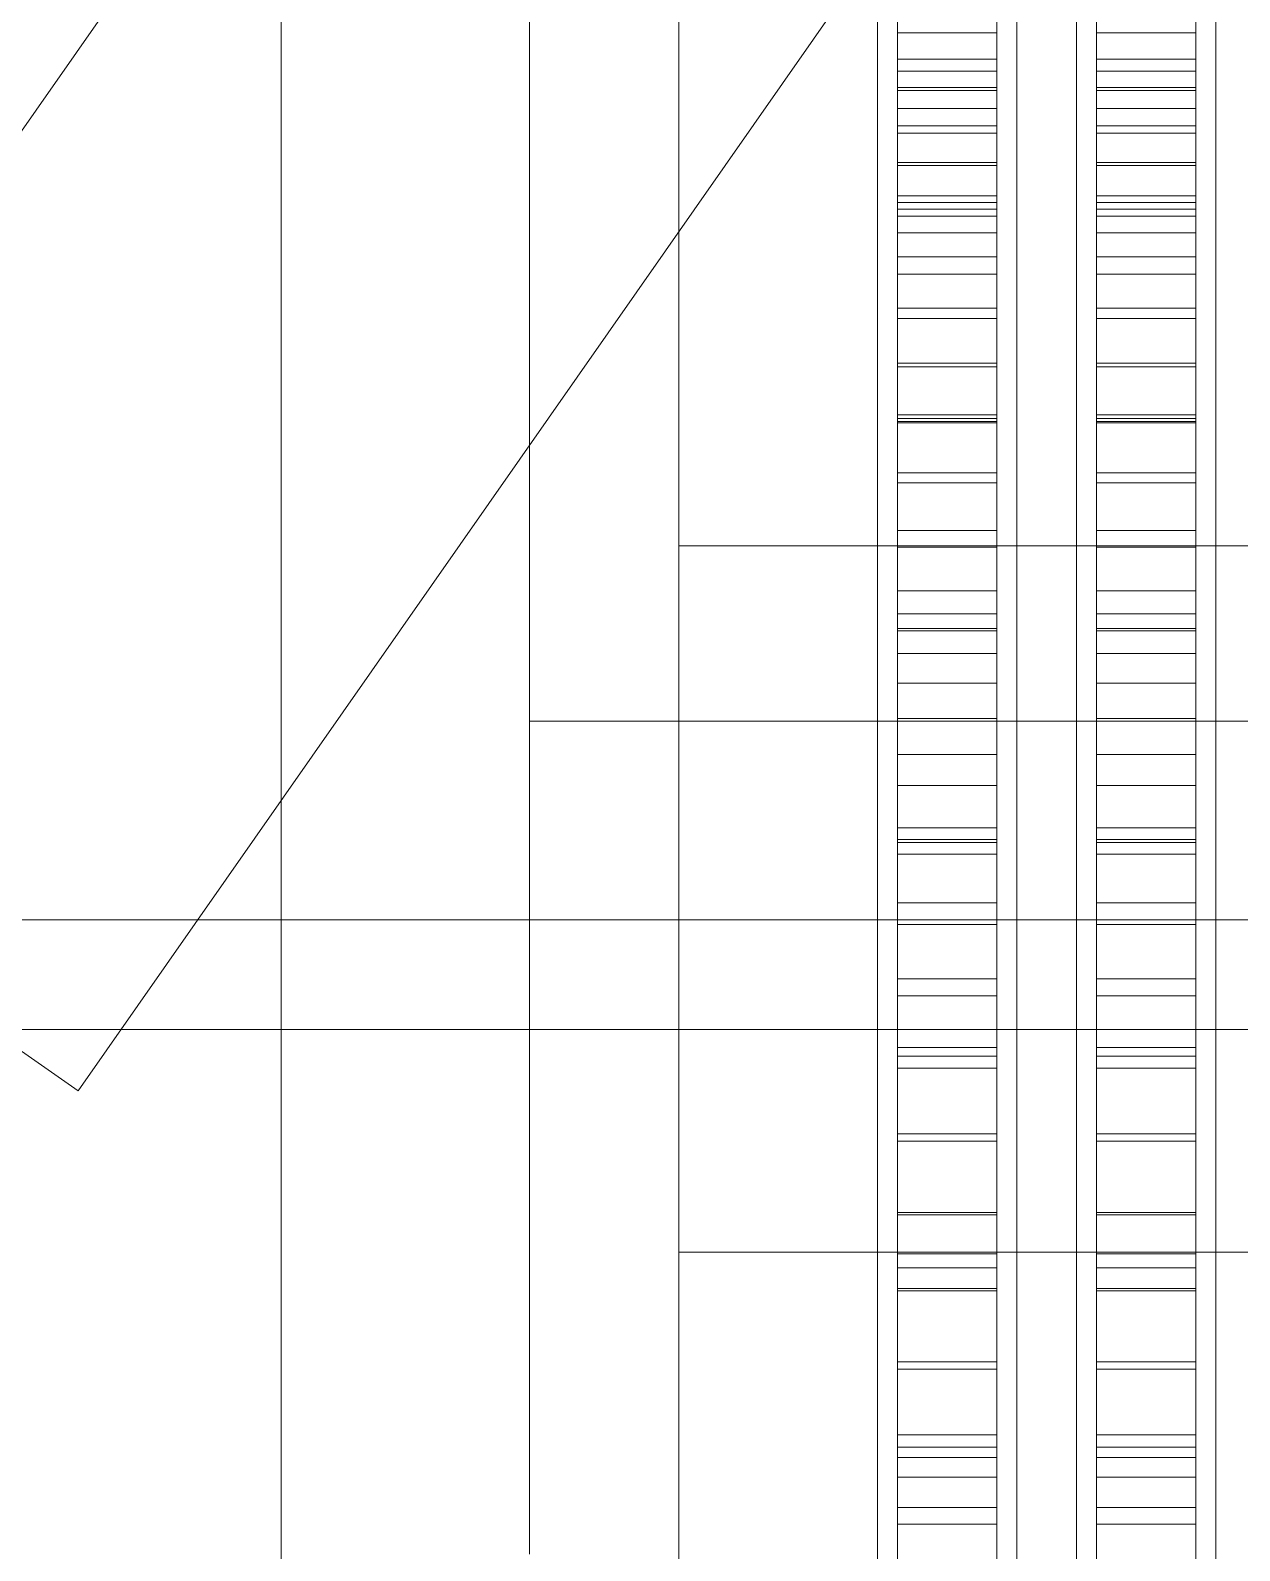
# Model space of a CAD drawing. Header units: millimetres. Extents: x -191664 to 191490, y -197311 to 10263.
# Drawn here: x -1725.2 to -1603.6, y -30413.4 to -30260.5 of the extents above; entities that cross this region are included whole.
import ezdxf

# ---------------------------------------------------------------- set-up
doc = ezdxf.new("R2010")
doc.units = ezdxf.units.MM
for name, color, linetype, lineweight in [('frontal_briquetadora', 7, 'Continuous', 0), ('frontal_secador', 7, 'Continuous', 0), ('frontal_tolva', 7, 'Continuous', 0)]:
    doc.layers.add(name, color=color, linetype=linetype, lineweight=lineweight)

msp = doc.modelspace()

# ---------------------------------------------------------------- linework, layer by layer
at = {"layer": 'frontal_briquetadora', "color": 117, "true_color": 0x376c5b}
for p, q in [((-1638, -30263.45), (-1638, -30031.62)), ((-1628, -30263.45), (-1628, -30031.62)), ((-1618, -30263.45), (-1618, -30031.62)), ((-1608, -30263.45), (-1608, -30031.62)), ((-1638, -30256.78), (-1638, -30277.86)), ((-1628, -30256.78), (-1628, -30277.86)), ((-1618, -30256.78), (-1618, -30277.86)), ((-1608, -30256.78), (-1608, -30277.86)), ((-1638, -30260.77), (-1638, -30258.55)), ((-1638, -30258.67), (-1638, -30279.21)), ((-1628, -30260.77), (-1628, -30258.55)), ((-1628, -30258.67), (-1628, -30279.21)), ((-1618, -30260.77), (-1618, -30258.55)), ((-1618, -30258.67), (-1618, -30279.21)), ((-1608, -30260.77), (-1608, -30258.55)), ((-1608, -30258.67), (-1608, -30279.21)), ((-1638, -30263.45), (-1638, -30260.77)), ((-1638, -30260.77), (-1628, -30260.77)), ((-1628, -30263.45), (-1628, -30260.77)), ((-1618, -30263.45), (-1618, -30260.77)), ((-1618, -30260.77), (-1608, -30260.77)), ((-1608, -30263.45), (-1608, -30260.77)), ((-1638, -30266.58), (-1638, -30263.45)), ((-1638, -30264.65), (-1638, -30263.45)), ((-1638, -30263.45), (-1628, -30263.45)), ((-1628, -30266.58), (-1628, -30263.45)), ((-1628, -30264.65), (-1628, -30263.45)), ((-1618, -30266.58), (-1618, -30263.45)), ((-1618, -30264.65), (-1618, -30263.45)), ((-1618, -30263.45), (-1608, -30263.45)), ((-1608, -30266.58), (-1608, -30263.45)), ((-1608, -30264.65), (-1608, -30263.45)), ((-1638, -30266.29), (-1638, -30264.65)), ((-1638, -30264.65), (-1628, -30264.65)), ((-1628, -30266.29), (-1628, -30264.65)), ((-1618, -30266.29), (-1618, -30264.65)), ((-1618, -30264.65), (-1608, -30264.65)), ((-1608, -30266.29), (-1608, -30264.65)), ((-1638, -30268.38), (-1638, -30266.29)), ((-1638, -30266.29), (-1628, -30266.29)), ((-1638, -30270.14), (-1638, -30266.58)), ((-1638, -30266.58), (-1628, -30266.58)), ((-1628, -30268.38), (-1628, -30266.29)), ((-1628, -30270.14), (-1628, -30266.58)), ((-1618, -30268.38), (-1618, -30266.29)), ((-1618, -30266.29), (-1608, -30266.29)), ((-1618, -30270.14), (-1618, -30266.58)), ((-1618, -30266.58), (-1608, -30266.58)), ((-1608, -30268.38), (-1608, -30266.29)), ((-1608, -30270.14), (-1608, -30266.58)), ((-1638, -30270.89), (-1638, -30268.38)), ((-1638, -30268.38), (-1628, -30268.38)), ((-1628, -30270.89), (-1628, -30268.38)), ((-1618, -30270.89), (-1618, -30268.38)), ((-1618, -30268.38), (-1608, -30268.38)), ((-1608, -30270.89), (-1608, -30268.38)), ((-1638, -30274.13), (-1638, -30270.14)), ((-1638, -30270.14), (-1628, -30270.14)), ((-1628, -30274.13), (-1628, -30270.14)), ((-1618, -30274.13), (-1618, -30270.14)), ((-1618, -30270.14), (-1608, -30270.14)), ((-1608, -30274.13), (-1608, -30270.14)), ((-1638, -30273.82), (-1638, -30270.89)), ((-1638, -30270.89), (-1628, -30270.89)), ((-1628, -30273.82), (-1628, -30270.89)), ((-1618, -30273.82), (-1618, -30270.89)), ((-1618, -30270.89), (-1608, -30270.89)), ((-1608, -30273.82), (-1608, -30270.89)), ((-1638, -30277.17), (-1638, -30273.82)), ((-1638, -30273.82), (-1628, -30273.82)), ((-1638, -30278.53), (-1638, -30274.13)), ((-1638, -30274.13), (-1628, -30274.13)), ((-1628, -30277.17), (-1628, -30273.82)), ((-1628, -30278.53), (-1628, -30274.13)), ((-1618, -30277.17), (-1618, -30273.82)), ((-1618, -30273.82), (-1608, -30273.82)), ((-1618, -30278.53), (-1618, -30274.13)), ((-1618, -30274.13), (-1608, -30274.13)), ((-1608, -30277.17), (-1608, -30273.82)), ((-1608, -30278.53), (-1608, -30274.13)), ((-1638, -30280.91), (-1638, -30277.17)), ((-1638, -30277.17), (-1628, -30277.17)), ((-1638, -30277.86), (-1638, -30299.2)), ((-1638, -30277.86), (-1628, -30277.86)), ((-1628, -30280.91), (-1628, -30277.17)), ((-1628, -30277.86), (-1628, -30299.2)), ((-1618, -30280.91), (-1618, -30277.17)), ((-1618, -30277.17), (-1608, -30277.17)), ((-1618, -30277.86), (-1618, -30299.2)), ((-1618, -30277.86), (-1608, -30277.86)), ((-1608, -30280.91), (-1608, -30277.17)), ((-1608, -30277.86), (-1608, -30299.2)), ((-1638, -30283.32), (-1638, -30278.53)), ((-1638, -30278.53), (-1628, -30278.53)), ((-1638, -30279.21), (-1638, -30299.99)), ((-1638, -30279.21), (-1628, -30279.21)), ((-1628, -30283.32), (-1628, -30278.53)), ((-1628, -30279.21), (-1628, -30299.99)), ((-1618, -30283.32), (-1618, -30278.53)), ((-1618, -30278.53), (-1608, -30278.53)), ((-1618, -30279.21), (-1618, -30299.99)), ((-1618, -30279.21), (-1608, -30279.21)), ((-1608, -30283.32), (-1608, -30278.53)), ((-1608, -30279.21), (-1608, -30299.99)), ((-1638, -30285.04), (-1638, -30280.91)), ((-1638, -30280.91), (-1628, -30280.91)), ((-1628, -30285.04), (-1628, -30280.91)), ((-1618, -30285.04), (-1618, -30280.91)), ((-1618, -30280.91), (-1608, -30280.91)), ((-1608, -30285.04), (-1608, -30280.91)), ((-1638, -30288.49), (-1638, -30283.32)), ((-1638, -30283.32), (-1628, -30283.32)), ((-1628, -30288.49), (-1628, -30283.32)), ((-1618, -30288.49), (-1618, -30283.32)), ((-1618, -30283.32), (-1608, -30283.32)), ((-1608, -30288.49), (-1608, -30283.32)), ((-1638, -30289.53), (-1638, -30285.04)), ((-1638, -30285.04), (-1628, -30285.04)), ((-1628, -30289.53), (-1628, -30285.04)), ((-1618, -30289.53), (-1618, -30285.04)), ((-1618, -30285.04), (-1608, -30285.04)), ((-1608, -30289.53), (-1608, -30285.04)), ((-1638, -30294.01), (-1638, -30288.49)), ((-1638, -30288.49), (-1628, -30288.49)), ((-1628, -30294.01), (-1628, -30288.49)), ((-1618, -30294.01), (-1618, -30288.49)), ((-1618, -30288.49), (-1608, -30288.49)), ((-1608, -30294.01), (-1608, -30288.49)), ((-1638, -30294.38), (-1638, -30289.53)), ((-1638, -30289.53), (-1628, -30289.53)), ((-1628, -30294.38), (-1628, -30289.53)), ((-1618, -30294.38), (-1618, -30289.53)), ((-1618, -30289.53), (-1608, -30289.53)), ((-1608, -30294.38), (-1608, -30289.53)), ((-1638, -30299.87), (-1638, -30294.01)), ((-1638, -30294.01), (-1628, -30294.01)), ((-1638, -30299.56), (-1638, -30294.38)), ((-1638, -30294.38), (-1628, -30294.38)), ((-1628, -30299.87), (-1628, -30294.01)), ((-1628, -30299.56), (-1628, -30294.38)), ((-1618, -30299.87), (-1618, -30294.01)), ((-1618, -30294.01), (-1608, -30294.01)), ((-1618, -30299.56), (-1618, -30294.38)), ((-1618, -30294.38), (-1608, -30294.38)), ((-1608, -30299.87), (-1608, -30294.01)), ((-1608, -30299.56), (-1608, -30294.38)), ((-1638, -30299.2), (-1638, -30320.68)), ((-1638, -30299.2), (-1628, -30299.2)), ((-1628, -30299.2), (-1628, -30320.68)), ((-1618, -30299.2), (-1618, -30320.68)), ((-1618, -30299.2), (-1608, -30299.2)), ((-1608, -30299.2), (-1608, -30320.68)), ((-1638, -30305.05), (-1638, -30299.56)), ((-1638, -30299.56), (-1628, -30299.56)), ((-1638, -30306.04), (-1638, -30299.87)), ((-1638, -30299.87), (-1628, -30299.87)), ((-1638, -30299.99), (-1638, -30320.92)), ((-1638, -30299.99), (-1628, -30299.99)), ((-1628, -30305.05), (-1628, -30299.56)), ((-1628, -30306.04), (-1628, -30299.87)), ((-1628, -30299.99), (-1628, -30320.92)), ((-1618, -30305.05), (-1618, -30299.56)), ((-1618, -30299.56), (-1608, -30299.56)), ((-1618, -30306.04), (-1618, -30299.87)), ((-1618, -30299.87), (-1608, -30299.87)), ((-1618, -30299.99), (-1618, -30320.92)), ((-1618, -30299.99), (-1608, -30299.99)), ((-1608, -30305.05), (-1608, -30299.56)), ((-1608, -30306.04), (-1608, -30299.87)), ((-1608, -30299.99), (-1608, -30320.92)), ((-1638, -30310.84), (-1638, -30305.05)), ((-1638, -30305.05), (-1628, -30305.05)), ((-1628, -30310.84), (-1628, -30305.05)), ((-1618, -30310.84), (-1618, -30305.05)), ((-1618, -30305.05), (-1608, -30305.05)), ((-1608, -30310.84), (-1608, -30305.05)), ((-1638, -30312.5), (-1638, -30306.04)), ((-1638, -30306.04), (-1628, -30306.04)), ((-1628, -30312.5), (-1628, -30306.04)), ((-1618, -30312.5), (-1618, -30306.04)), ((-1618, -30306.04), (-1608, -30306.04)), ((-1608, -30312.5), (-1608, -30306.04)), ((-1638, -30316.9), (-1638, -30310.84)), ((-1638, -30310.84), (-1628, -30310.84)), ((-1628, -30316.9), (-1628, -30310.84)), ((-1618, -30316.9), (-1618, -30310.84)), ((-1618, -30310.84), (-1608, -30310.84)), ((-1608, -30316.9), (-1608, -30310.84)), ((-1638, -30319.22), (-1638, -30312.5)), ((-1638, -30312.5), (-1628, -30312.5)), ((-1628, -30319.22), (-1628, -30312.5)), ((-1618, -30319.22), (-1618, -30312.5)), ((-1618, -30312.5), (-1608, -30312.5)), ((-1608, -30319.22), (-1608, -30312.5)), ((-1638, -30323.2), (-1638, -30316.9)), ((-1638, -30316.9), (-1628, -30316.9)), ((-1628, -30323.2), (-1628, -30316.9)), ((-1618, -30323.2), (-1618, -30316.9)), ((-1618, -30316.9), (-1608, -30316.9)), ((-1608, -30323.2), (-1608, -30316.9)), ((-1638, -30326.19), (-1638, -30319.22)), ((-1638, -30319.22), (-1628, -30319.22)), ((-1628, -30326.19), (-1628, -30319.22)), ((-1618, -30326.19), (-1618, -30319.22)), ((-1618, -30319.22), (-1608, -30319.22)), ((-1608, -30326.19), (-1608, -30319.22)), ((-1638, -30320.68), (-1638, -30342.21)), ((-1638, -30320.68), (-1628, -30320.68)), ((-1628, -30320.68), (-1628, -30342.21)), ((-1618, -30320.68), (-1618, -30342.21)), ((-1618, -30320.68), (-1608, -30320.68)), ((-1608, -30320.68), (-1608, -30342.21)), ((-1638, -30320.92), (-1638, -30341.9)), ((-1638, -30320.92), (-1628, -30320.92)), ((-1628, -30320.92), (-1628, -30341.9)), ((-1618, -30320.92), (-1618, -30341.9)), ((-1618, -30320.92), (-1608, -30320.92)), ((-1608, -30320.92), (-1608, -30341.9)), ((-1638, -30329.74), (-1638, -30323.2)), ((-1638, -30323.2), (-1628, -30323.2)), ((-1628, -30329.74), (-1628, -30323.2)), ((-1618, -30329.74), (-1618, -30323.2)), ((-1618, -30323.2), (-1608, -30323.2)), ((-1608, -30329.74), (-1608, -30323.2)), ((-1638, -30333.37), (-1638, -30326.19)), ((-1638, -30326.19), (-1628, -30326.19)), ((-1628, -30333.37), (-1628, -30326.19)), ((-1618, -30333.37), (-1618, -30326.19)), ((-1618, -30326.19), (-1608, -30326.19)), ((-1608, -30333.37), (-1608, -30326.19)), ((-1638, -30336.47), (-1638, -30329.74)), ((-1638, -30329.74), (-1628, -30329.74)), ((-1628, -30336.47), (-1628, -30329.74)), ((-1618, -30336.47), (-1618, -30329.74)), ((-1618, -30329.74), (-1608, -30329.74)), ((-1608, -30336.47), (-1608, -30329.74)), ((-1638, -30340.74), (-1638, -30333.37)), ((-1638, -30333.37), (-1628, -30333.37)), ((-1628, -30340.74), (-1628, -30333.37)), ((-1618, -30340.74), (-1618, -30333.37)), ((-1618, -30333.37), (-1608, -30333.37)), ((-1608, -30340.74), (-1608, -30333.37)), ((-1638, -30343.38), (-1638, -30336.47)), ((-1638, -30336.47), (-1628, -30336.47)), ((-1628, -30343.38), (-1628, -30336.47)), ((-1618, -30343.38), (-1618, -30336.47)), ((-1618, -30336.47), (-1608, -30336.47)), ((-1608, -30343.38), (-1608, -30336.47)), ((-1638, -30348.26), (-1638, -30340.74)), ((-1638, -30340.74), (-1628, -30340.74)), ((-1638, -30341.9), (-1638, -30362.81)), ((-1638, -30341.9), (-1628, -30341.9)), ((-1638, -30342.21), (-1638, -30363.68)), ((-1638, -30342.21), (-1628, -30342.21)), ((-1628, -30348.26), (-1628, -30340.74)), ((-1628, -30341.9), (-1628, -30362.81)), ((-1628, -30342.21), (-1628, -30363.68)), ((-1618, -30348.26), (-1618, -30340.74)), ((-1618, -30340.74), (-1608, -30340.74)), ((-1618, -30341.9), (-1618, -30362.81)), ((-1618, -30341.9), (-1608, -30341.9)), ((-1618, -30342.21), (-1618, -30363.68)), ((-1618, -30342.21), (-1608, -30342.21)), ((-1608, -30348.26), (-1608, -30340.74)), ((-1608, -30341.9), (-1608, -30362.81)), ((-1608, -30342.21), (-1608, -30363.68)), ((-1638, -30350.44), (-1638, -30343.38)), ((-1638, -30343.38), (-1628, -30343.38)), ((-1628, -30350.44), (-1628, -30343.38)), ((-1618, -30350.44), (-1618, -30343.38)), ((-1618, -30343.38), (-1608, -30343.38)), ((-1608, -30350.44), (-1608, -30343.38)), ((-1638, -30355.92), (-1638, -30348.26)), ((-1638, -30348.26), (-1628, -30348.26)), ((-1628, -30355.92), (-1628, -30348.26)), ((-1618, -30355.92), (-1618, -30348.26)), ((-1618, -30348.26), (-1608, -30348.26)), ((-1608, -30355.92), (-1608, -30348.26)), ((-1638, -30357.62), (-1638, -30350.44)), ((-1638, -30350.44), (-1628, -30350.44)), ((-1628, -30357.62), (-1628, -30350.44)), ((-1618, -30357.62), (-1618, -30350.44)), ((-1618, -30350.44), (-1608, -30350.44)), ((-1608, -30357.62), (-1608, -30350.44)), ((-1638, -30363.68), (-1638, -30355.92)), ((-1638, -30355.92), (-1628, -30355.92)), ((-1628, -30363.68), (-1628, -30355.92)), ((-1618, -30363.68), (-1618, -30355.92)), ((-1618, -30355.92), (-1608, -30355.92)), ((-1608, -30363.68), (-1608, -30355.92)), ((-1638, -30364.9), (-1638, -30357.62)), ((-1638, -30357.62), (-1628, -30357.62)), ((-1628, -30364.9), (-1628, -30357.62)), ((-1618, -30364.9), (-1618, -30357.62)), ((-1618, -30357.62), (-1608, -30357.62)), ((-1608, -30364.9), (-1608, -30357.62)), ((-1638, -30362.81), (-1638, -30383.57)), ((-1638, -30362.81), (-1628, -30362.81)), ((-1628, -30362.81), (-1628, -30383.57)), ((-1618, -30362.81), (-1618, -30383.57)), ((-1618, -30362.81), (-1608, -30362.81)), ((-1608, -30362.81), (-1608, -30383.57)), ((-1638, -30363.68), (-1638, -30384.99)), ((-1638, -30371.52), (-1638, -30363.68)), ((-1638, -30363.68), (-1628, -30363.68)), ((-1638, -30372.25), (-1638, -30364.9)), ((-1638, -30364.9), (-1628, -30364.9)), ((-1628, -30371.52), (-1628, -30363.68)), ((-1628, -30363.68), (-1628, -30384.99)), ((-1628, -30372.25), (-1628, -30364.9)), ((-1618, -30363.68), (-1618, -30384.99)), ((-1618, -30371.52), (-1618, -30363.68)), ((-1618, -30363.68), (-1608, -30363.68)), ((-1618, -30372.25), (-1618, -30364.9)), ((-1618, -30364.9), (-1608, -30364.9)), ((-1608, -30371.52), (-1608, -30363.68)), ((-1608, -30363.68), (-1608, -30384.99)), ((-1608, -30372.25), (-1608, -30364.9)), ((-1638, -30379.4), (-1638, -30371.52)), ((-1638, -30371.52), (-1628, -30371.52)), ((-1638, -30379.64), (-1638, -30372.25)), ((-1638, -30372.25), (-1628, -30372.25)), ((-1628, -30379.4), (-1628, -30371.52)), ((-1628, -30379.64), (-1628, -30372.25)), ((-1618, -30379.4), (-1618, -30371.52)), ((-1618, -30371.52), (-1608, -30371.52)), ((-1618, -30379.64), (-1618, -30372.25)), ((-1618, -30372.25), (-1608, -30372.25)), ((-1608, -30379.4), (-1608, -30371.52)), ((-1608, -30379.64), (-1608, -30372.25)), ((-1638, -30387.29), (-1638, -30379.4)), ((-1638, -30379.4), (-1628, -30379.4)), ((-1638, -30387.05), (-1638, -30379.64)), ((-1638, -30379.64), (-1628, -30379.64)), ((-1628, -30387.29), (-1628, -30379.4)), ((-1628, -30387.05), (-1628, -30379.64)), ((-1618, -30387.29), (-1618, -30379.4)), ((-1618, -30379.4), (-1608, -30379.4)), ((-1618, -30387.05), (-1618, -30379.64)), ((-1618, -30379.64), (-1608, -30379.64)), ((-1608, -30387.29), (-1608, -30379.4)), ((-1608, -30387.05), (-1608, -30379.64)), ((-1638, -30383.57), (-1638, -30404.06)), ((-1638, -30383.57), (-1628, -30383.57)), ((-1638, -30384.99), (-1638, -30406.03)), ((-1638, -30384.99), (-1628, -30384.99)), ((-1628, -30383.57), (-1628, -30404.06)), ((-1628, -30384.99), (-1628, -30406.03)), ((-1618, -30383.57), (-1618, -30404.06)), ((-1618, -30383.57), (-1608, -30383.57)), ((-1618, -30384.99), (-1618, -30406.03)), ((-1618, -30384.99), (-1608, -30384.99)), ((-1608, -30383.57), (-1608, -30404.06)), ((-1608, -30384.99), (-1608, -30406.03)), ((-1638, -30394.44), (-1638, -30387.05)), ((-1638, -30387.05), (-1628, -30387.05)), ((-1638, -30395.17), (-1638, -30387.29)), ((-1638, -30387.29), (-1628, -30387.29)), ((-1628, -30394.44), (-1628, -30387.05)), ((-1628, -30395.17), (-1628, -30387.29)), ((-1618, -30394.44), (-1618, -30387.05)), ((-1618, -30387.05), (-1608, -30387.05)), ((-1618, -30395.17), (-1618, -30387.29)), ((-1618, -30387.29), (-1608, -30387.29)), ((-1608, -30394.44), (-1608, -30387.05)), ((-1608, -30395.17), (-1608, -30387.29)), ((-1638, -30401.79), (-1638, -30394.44)), ((-1638, -30394.44), (-1628, -30394.44)), ((-1638, -30403.01), (-1638, -30395.17)), ((-1638, -30395.17), (-1628, -30395.17)), ((-1628, -30401.79), (-1628, -30394.44)), ((-1628, -30403.01), (-1628, -30395.17)), ((-1618, -30401.79), (-1618, -30394.44)), ((-1618, -30394.44), (-1608, -30394.44)), ((-1618, -30403.01), (-1618, -30395.17)), ((-1618, -30395.17), (-1608, -30395.17)), ((-1608, -30401.79), (-1608, -30394.44)), ((-1608, -30403.01), (-1608, -30395.17)), ((-1638, -30409.07), (-1638, -30401.79)), ((-1638, -30401.79), (-1628, -30401.79)), ((-1628, -30409.07), (-1628, -30401.79)), ((-1618, -30409.07), (-1618, -30401.79)), ((-1618, -30401.79), (-1608, -30401.79)), ((-1608, -30409.07), (-1608, -30401.79)), ((-1638, -30410.77), (-1638, -30403.01)), ((-1638, -30403.01), (-1628, -30403.01)), ((-1628, -30410.77), (-1628, -30403.01)), ((-1618, -30410.77), (-1618, -30403.01)), ((-1618, -30403.01), (-1608, -30403.01)), ((-1608, -30410.77), (-1608, -30403.01)), ((-1638, -30404.06), (-1638, -30424.2)), ((-1638, -30404.06), (-1628, -30404.06)), ((-1628, -30404.06), (-1628, -30424.2)), ((-1618, -30404.06), (-1618, -30424.2)), ((-1618, -30404.06), (-1608, -30404.06)), ((-1608, -30404.06), (-1608, -30424.2)), ((-1638, -30406.03), (-1638, -30426.7)), ((-1638, -30406.03), (-1628, -30406.03)), ((-1628, -30406.03), (-1628, -30426.7)), ((-1618, -30406.03), (-1618, -30426.7)), ((-1618, -30406.03), (-1608, -30406.03)), ((-1608, -30406.03), (-1608, -30426.7)), ((-1638, -30416.26), (-1638, -30409.07)), ((-1638, -30409.07), (-1628, -30409.07)), ((-1628, -30416.26), (-1628, -30409.07)), ((-1618, -30416.26), (-1618, -30409.07)), ((-1618, -30409.07), (-1608, -30409.07)), ((-1608, -30416.26), (-1608, -30409.07)), ((-1638, -30418.43), (-1638, -30410.77)), ((-1638, -30410.77), (-1628, -30410.77)), ((-1628, -30418.43), (-1628, -30410.77)), ((-1618, -30418.43), (-1618, -30410.77)), ((-1618, -30410.77), (-1608, -30410.77)), ((-1608, -30418.43), (-1608, -30410.77))]:
    msp.add_line(p, q, dxfattribs=at)
at = {"layer": 'frontal_briquetadora', "color": 9, "true_color": 0xb9c3c2}
for p, q in [((-1660, -30270.74), (-1660, -30251.37)), ((-1640, -30270.74), (-1640, -30251.37)), ((-1626, -30270.74), (-1626, -30251.37)), ((-1620, -30270.74), (-1620, -30251.37)), ((-1606, -30270.74), (-1606, -30251.37)), ((-1640, -30271.47), (-1640, -30252.35)), ((-1626, -30271.47), (-1626, -30252.35)), ((-1620, -30271.47), (-1620, -30252.35)), ((-1606, -30271.47), (-1606, -30252.35)), ((-1660, -30262.39), (-1660, -30256.66)), ((-1640, -30262.39), (-1640, -30256.66)), ((-1626, -30262.39), (-1626, -30256.66)), ((-1620, -30262.39), (-1620, -30256.66)), ((-1606, -30262.39), (-1606, -30256.66)), ((-1675, -30274.72), (-1675, -30259.26)), ((-1660, -30274.72), (-1660, -30259.26)), ((-1660, -30266.33), (-1660, -30260.71)), ((-1660, -30270.82), (-1660, -30262.39)), ((-1640, -30270.82), (-1640, -30262.39)), ((-1626, -30270.82), (-1626, -30262.39)), ((-1620, -30270.82), (-1620, -30262.39)), ((-1606, -30270.82), (-1606, -30262.39)), ((-1640, -30267.07), (-1640, -30263.81)), ((-1626, -30267.07), (-1626, -30263.81)), ((-1620, -30267.07), (-1620, -30263.81)), ((-1606, -30267.07), (-1606, -30263.81)), ((-1660, -30277.1), (-1660, -30266.33)), ((-1640, -30273.51), (-1640, -30267.07)), ((-1626, -30273.51), (-1626, -30267.07)), ((-1620, -30273.51), (-1620, -30267.07)), ((-1606, -30273.51), (-1606, -30267.07)), ((-1660, -30290.36), (-1660, -30270.74)), ((-1660, -30281.76), (-1660, -30270.82)), ((-1640, -30290.36), (-1640, -30270.74)), ((-1640, -30281.76), (-1640, -30270.82)), ((-1640, -30290.84), (-1640, -30271.47)), ((-1626, -30290.36), (-1626, -30270.74)), ((-1626, -30281.76), (-1626, -30270.82)), ((-1626, -30290.84), (-1626, -30271.47)), ((-1620, -30290.36), (-1620, -30270.74)), ((-1620, -30281.76), (-1620, -30270.82)), ((-1620, -30290.84), (-1620, -30271.47)), ((-1606, -30290.36), (-1606, -30270.74)), ((-1606, -30281.76), (-1606, -30270.82)), ((-1606, -30290.84), (-1606, -30271.47)), ((-1675, -30292.07), (-1675, -30274.72)), ((-1660, -30292.07), (-1660, -30274.72)), ((-1640, -30282.94), (-1640, -30273.51)), ((-1626, -30282.94), (-1626, -30273.51)), ((-1620, -30282.94), (-1620, -30273.51)), ((-1606, -30282.94), (-1606, -30273.51)), ((-1660, -30292.16), (-1660, -30277.1)), ((-1660, -30294.98), (-1660, -30281.76)), ((-1640, -30294.98), (-1640, -30281.76)), ((-1626, -30294.98), (-1626, -30281.76)), ((-1620, -30294.98), (-1620, -30281.76)), ((-1606, -30294.98), (-1606, -30281.76)), ((-1640, -30295.11), (-1640, -30282.94)), ((-1626, -30295.11), (-1626, -30282.94)), ((-1620, -30295.11), (-1620, -30282.94)), ((-1606, -30295.11), (-1606, -30282.94)), ((-1660, -30294.4), (-1660, -30289.96)), ((-1660, -30310.14), (-1660, -30290.36)), ((-1640, -30310.14), (-1640, -30290.36)), ((-1640, -30310.38), (-1640, -30290.84)), ((-1626, -30310.14), (-1626, -30290.36)), ((-1626, -30310.38), (-1626, -30290.84)), ((-1620, -30310.14), (-1620, -30290.36)), ((-1620, -30310.38), (-1620, -30290.84)), ((-1606, -30310.14), (-1606, -30290.36)), ((-1606, -30310.38), (-1606, -30290.84)), ((-1675, -30310.71), (-1675, -30292.07)), ((-1660, -30310.71), (-1660, -30292.07)), ((-1660, -30310.28), (-1660, -30292.16)), ((-1660, -30302.41), (-1660, -30294.4)), ((-1660, -30310.17), (-1660, -30294.98)), ((-1640, -30310.17), (-1640, -30294.98)), ((-1640, -30309.69), (-1640, -30295.11)), ((-1626, -30310.17), (-1626, -30294.98)), ((-1626, -30309.69), (-1626, -30295.11)), ((-1620, -30310.17), (-1620, -30294.98)), ((-1620, -30309.69), (-1620, -30295.11)), ((-1606, -30310.17), (-1606, -30294.98)), ((-1606, -30309.69), (-1606, -30295.11)), ((-1660, -30312.39), (-1660, -30302.41)), ((-1640, -30326.29), (-1640, -30309.69)), ((-1626, -30326.29), (-1626, -30309.69)), ((-1620, -30326.29), (-1620, -30309.69)), ((-1606, -30326.29), (-1606, -30309.69)), ((-1675, -30330), (-1675, -30310.71)), ((-1660, -30330), (-1660, -30310.14)), ((-1660, -30327), (-1660, -30310.17)), ((-1660, -30330), (-1660, -30310.28)), ((-1660, -30330), (-1660, -30310.71)), ((-1640, -30330), (-1640, -30310.14)), ((-1640, -30327), (-1640, -30310.17)), ((-1640, -30330), (-1640, -30310.38)), ((-1626, -30330), (-1626, -30310.14)), ((-1626, -30327), (-1626, -30310.17)), ((-1626, -30330), (-1626, -30310.38)), ((-1620, -30330), (-1620, -30310.14)), ((-1620, -30327), (-1620, -30310.17)), ((-1620, -30330), (-1620, -30310.38)), ((-1606, -30330), (-1606, -30310.14)), ((-1606, -30327), (-1606, -30310.17)), ((-1606, -30330), (-1606, -30310.38)), ((-1660, -30312.39), (-1510, -30312.39)), ((-1660, -30312.39), (-1660, -30322.37)), ((-1660, -30322.37), (-1660, -30330.37)), ((-1640, -30344.44), (-1640, -30326.29)), ((-1626, -30344.44), (-1626, -30326.29)), ((-1620, -30344.44), (-1620, -30326.29)), ((-1606, -30344.44), (-1606, -30326.29)), ((-1660, -30345.08), (-1660, -30327)), ((-1640, -30345.08), (-1640, -30327)), ((-1626, -30345.08), (-1626, -30327)), ((-1620, -30345.08), (-1620, -30327)), ((-1606, -30345.08), (-1606, -30327)), ((-1660, -30330), (-1675, -30330)), ((-1675, -30330), (-1675, -30349.29)), ((-1660, -30330), (-1510, -30330)), ((-1660, -30330), (-1660, -30349.72)), ((-1640, -30330), (-1660, -30330)), ((-1660, -30330), (-1660, -30349.86)), ((-1660, -30330), (-1660, -30349.29)), ((-1660, -30330.37), (-1660, -30334.81)), ((-1640, -30330), (-1626, -30330)), ((-1640, -30330), (-1640, -30349.86)), ((-1640, -30330), (-1640, -30349.62)), ((-1620, -30330), (-1626, -30330)), ((-1626, -30330), (-1626, -30349.86)), ((-1626, -30330), (-1626, -30349.62)), ((-1620, -30330), (-1606, -30330)), ((-1620, -30330), (-1620, -30349.86)), ((-1620, -30330), (-1620, -30349.62)), ((-1600, -30330), (-1606, -30330)), ((-1606, -30330), (-1606, -30349.86)), ((-1606, -30330), (-1606, -30349.62)), ((-1660, -30364.02), (-1660, -30345.08)), ((-1640, -30363.65), (-1640, -30344.44)), ((-1640, -30364.02), (-1640, -30345.08)), ((-1626, -30363.65), (-1626, -30344.44)), ((-1626, -30364.02), (-1626, -30345.08)), ((-1620, -30363.65), (-1620, -30344.44)), ((-1620, -30364.02), (-1620, -30345.08)), ((-1606, -30363.65), (-1606, -30344.44)), ((-1606, -30364.02), (-1606, -30345.08)), ((-1675, -30349.29), (-1675, -30367.93)), ((-1660, -30349.29), (-1660, -30367.93)), ((-1660, -30349.72), (-1660, -30367.84)), ((-1660, -30349.86), (-1660, -30369.64)), ((-1640, -30349.62), (-1640, -30369.16)), ((-1640, -30349.86), (-1640, -30369.64)), ((-1626, -30349.62), (-1626, -30369.16)), ((-1626, -30349.86), (-1626, -30369.64)), ((-1620, -30349.62), (-1620, -30369.16)), ((-1620, -30349.86), (-1620, -30369.64)), ((-1606, -30349.62), (-1606, -30369.16)), ((-1606, -30349.86), (-1606, -30369.64)), ((-1660, -30359.63), (-1660, -30353.76)), ((-1660, -30370.21), (-1660, -30359.63)), ((-1660, -30365.42), (-1660, -30360.98)), ((-1660, -30383.4), (-1660, -30364.02)), ((-1640, -30383.4), (-1640, -30363.65)), ((-1640, -30383.4), (-1640, -30364.02)), ((-1626, -30383.4), (-1626, -30363.65)), ((-1626, -30383.4), (-1626, -30364.02)), ((-1620, -30383.4), (-1620, -30363.65)), ((-1620, -30383.4), (-1620, -30364.02)), ((-1606, -30383.4), (-1606, -30363.65)), ((-1606, -30383.4), (-1606, -30364.02)), ((-1660, -30373.42), (-1660, -30365.42)), ((-1675, -30367.93), (-1675, -30385.28)), ((-1660, -30367.84), (-1660, -30382.9)), ((-1660, -30367.93), (-1660, -30385.28)), ((-1660, -30369.64), (-1660, -30389.26)), ((-1640, -30369.16), (-1640, -30388.53)), ((-1640, -30369.64), (-1640, -30389.26)), ((-1626, -30369.16), (-1626, -30388.53)), ((-1626, -30369.64), (-1626, -30389.26)), ((-1620, -30369.16), (-1620, -30388.53)), ((-1620, -30369.64), (-1620, -30389.26)), ((-1606, -30369.16), (-1606, -30388.53)), ((-1606, -30369.64), (-1606, -30389.26)), ((-1660, -30383.4), (-1660, -30370.21)), ((-1660, -30383.4), (-1660, -30373.42)), ((-1660, -30382.9), (-1660, -30393.67)), ((-1660, -30383.4), (-1510, -30383.4)), ((-1660, -30383.4), (-1660, -30393.38)), ((-1660, -30383.4), (-1660, -30396.59)), ((-1640, -30383.4), (-1660, -30383.4)), ((-1660, -30383.4), (-1660, -30402.78)), ((-1640, -30383.4), (-1626, -30383.4)), ((-1640, -30383.4), (-1640, -30402.78)), ((-1640, -30383.4), (-1640, -30403.15)), ((-1620, -30383.4), (-1626, -30383.4)), ((-1626, -30383.4), (-1626, -30402.78)), ((-1626, -30383.4), (-1626, -30403.15)), ((-1620, -30383.4), (-1606, -30383.4)), ((-1620, -30383.4), (-1620, -30402.78)), ((-1620, -30383.4), (-1620, -30403.15)), ((-1600, -30383.4), (-1606, -30383.4)), ((-1606, -30383.4), (-1606, -30402.78)), ((-1606, -30383.4), (-1606, -30403.15)), ((-1675, -30385.28), (-1675, -30400.74)), ((-1660, -30385.28), (-1660, -30400.74)), ((-1660, -30389.26), (-1660, -30408.63)), ((-1640, -30388.53), (-1640, -30407.65)), ((-1640, -30389.26), (-1640, -30408.63)), ((-1626, -30388.53), (-1626, -30407.65)), ((-1626, -30389.26), (-1626, -30408.63)), ((-1620, -30388.53), (-1620, -30407.65)), ((-1620, -30389.26), (-1620, -30408.63)), ((-1606, -30388.53), (-1606, -30407.65)), ((-1606, -30389.26), (-1606, -30408.63)), ((-1660, -30393.38), (-1660, -30401.38)), ((-1660, -30393.67), (-1660, -30399.29)), ((-1660, -30396.59), (-1660, -30407.17)), ((-1675, -30400.74), (-1675, -30413.79)), ((-1660, -30400.74), (-1660, -30413.79)), ((-1660, -30401.38), (-1660, -30405.82)), ((-1660, -30402.78), (-1660, -30421.72)), ((-1640, -30402.78), (-1640, -30421.72)), ((-1640, -30403.15), (-1640, -30422.36)), ((-1626, -30402.78), (-1626, -30421.72)), ((-1626, -30403.15), (-1626, -30422.36)), ((-1620, -30402.78), (-1620, -30421.72)), ((-1620, -30403.15), (-1620, -30422.36)), ((-1606, -30402.78), (-1606, -30421.72)), ((-1606, -30403.15), (-1606, -30422.36)), ((-1660, -30407.17), (-1660, -30413.04)), ((-1640, -30407.65), (-1640, -30426.43)), ((-1626, -30407.65), (-1626, -30426.43)), ((-1620, -30407.65), (-1620, -30426.43)), ((-1606, -30407.65), (-1606, -30426.43)), ((-1660, -30408.63), (-1660, -30427.68)), ((-1640, -30408.63), (-1640, -30427.68)), ((-1626, -30408.63), (-1626, -30427.68)), ((-1620, -30408.63), (-1620, -30427.68)), ((-1606, -30408.63), (-1606, -30427.68))]:
    msp.add_line(p, q, dxfattribs=at)
at = {"layer": 'frontal_secador', "color": 253, "true_color": 0xa6b3ba}
msp.add_line((-1700, -31975), (-1700, -29010), dxfattribs=at)
at = {"layer": 'frontal_tolva', "color": 156, "true_color": 0x164b78}
for p, q in [((-1769.58, -30332.81), (-722.58, -28835.81)), ((-1720.42, -30367.19), (-673.42, -28870.19)), ((-1769.58, -30332.81), (-1720.42, -30367.19)), ((-1821.5, -30350), (1821.5, -30350)), ((-1821.5, -30361), (1821.5, -30361))]:
    msp.add_line(p, q, dxfattribs=at)

doc.saveas('drawing.dxf')
